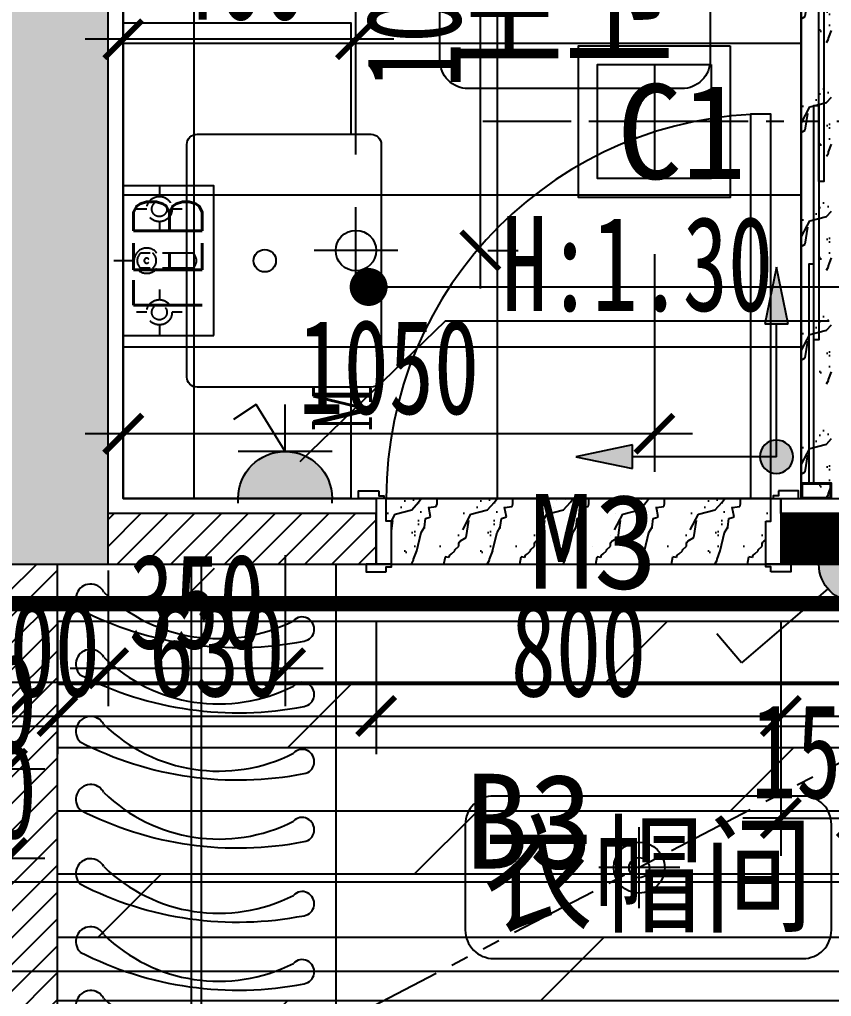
# Model space of a CAD drawing. Header units: millimetres. Extents: x -235126 to 312941, y -228449 to 114042.
# Drawn here: x 674 to 2279, y -139191 to -137260 of the extents above; entities that cross this region are included whole.
import ezdxf
from ezdxf.enums import TextEntityAlignment as Align
from ezdxf.lldxf.tags import DXFTag

# ---------------------------------------------------------------- set-up
doc = ezdxf.new("R2010")
doc.units = ezdxf.units.MM
doc.header["$LTSCALE"] = 800
doc.linetypes.add('DASH', pattern=[0.35, 0.25, -0.1])
doc.linetypes.add('PHANTOM2', pattern=[1.25, 0.625, -0.125, 0.125, -0.125, 0.125, -0.125])
doc.layers.get('DEFPOINTS').update_dxf_attribs({"color": 250})
for name, color, linetype in [('12', 3, 'Continuous'), ('_WALL', 6, 'Continuous'), ('AR-NEWWALL-新砌间墙', 4, 'Continuous'), ('AR-TXET-间墙标注', 7, 'Continuous'), ('DD-EL', 3, 'Continuous'), ('EQUIP-插座', 3, 'Continuous'), ('EQUIP-照明', 3, 'Continuous'), ('FC-BHTACH1-地坪铺砌', 8, 'Continuous'), ('FC-BHTACH1-地坪铺砌文字标注', 7, 'Continuous'), ('FF-DOOR-P门套', 3, 'Continuous'), ('FF-DOOR-门扇', 2, 'Continuous'), ('FF-FURN1-活动家具', 1, 'Continuous'), ('FF-TIXT-平面标注', 7, 'Continuous'), ('FF-UTIL-洁具', 1, 'Continuous'), ('FF-完成面', 3, 'Continuous'), ('RC-DIM1-造型尺寸', 7, 'Continuous'), ('RC-DIM2-灯具尺寸', 7, 'Continuous'), ('RC-FIXTURE-天花造型', 1, 'Continuous'), ('RC-LIGHT-灯具', 2, 'Continuous'), ('RC-天花标高', 7, 'Continuous'), ('t景森a-砼', 6, 'Continuous'), ('WALL', 4, 'Continuous'), ('强电插座', 8, 'Continuous')]:
    doc.layers.add(name, color=color, linetype=linetype)
doc.styles.add('_TCH_LABEL', font='COMPLEX', dxfattribs={"bigfont": 'GBCBIG'})
doc.styles.add('_TEL_DIM', font='SIMPLEX', dxfattribs={"width": 0.8, "height": 3.5, "bigfont": 'HZTXT'})
doc.styles.add('宋-ZY', font='')
doc.styles.add('宋-图框', font='', dxfattribs={"width": 0.7})
doc.styles.get('宋-ZY').set_extended_font_data('SimSun')
doc.styles.get('宋-图框').set_extended_font_data('SimSun')
tags = doc.linetypes.add('HIDDEN2', pattern=[0.1875, 0.125, -0.0625]).pattern_tags.tags
tags[6:7] = [DXFTag(74, 4), DXFTag(75, 0), DXFTag(340, '0'), DXFTag(46, 1.0), DXFTag(50, 0.0), DXFTag(44, 0.0), DXFTag(45, 0.0)]
tags[4:5] = [DXFTag(74, 4), DXFTag(75, 0), DXFTag(340, '0'), DXFTag(46, 1.0), DXFTag(50, 0.0), DXFTag(44, 0.0), DXFTag(45, 0.0)]
doc.dimstyles.new('1比75', dxfattribs={"dimscale": 75, "dimtxt": 2.5, "dimasz": 1, "dimexe": 1, "dimexo": 1.5, "dimgap": 0.5, "dimtad": 1, "dimdec": 0, "dimzin": 0, "dimdsep": 46, "dimtxsty": '宋-图框', "dimblk": 'ARCHTICK', "dimcen": 0.09, "dimdle": 1, "dimclrd": 8, "dimclre": 8, "dimclrt": 2, "dimadec": 0, "dimazin": 0, "dimtfac": 1, "dimtdec": 0, "dimtix": 1, "dimtmove": 2, "dimatfit": 3, "dimldrblk": 'DOT', "dimfxl": 1, "dimtolj": 1, "dimtzin": 0, "dimlwd": -1, "dimlwe": -1, "dimarcsym": 0})
pattern_1 = [(45, (33018.542, -181704.29), (-26.516504, 26.516504), [])]

# ---------------------------------------------------------------- blocks, each defined once
blk = doc.blocks.new('A$C7BDF5AD6')
at = {"color": 8, "ltscale": 500}
for p, q in [((265, 0), (264.9, 1200)), ((285, 0), (284.9, 1200))]:
    blk.add_line(p, q, dxfattribs=at)
at = {"color": 1}
blk.add_lwpolyline([(0, 0), (0, 1200), (550, 1200), (550, 0)], close=True, dxfattribs=at)
at = {"color": 8, "ltscale": 500}
for centre, major_axis, start_param, end_param in [((65.6, 1131.2), (10.5, 27.5), -0.720323, 2.712563), ((318.8, 1378.7), (116.7, 304.4), 2.736648, 3.977098), ((356.4, 1717.5), (244.1, 637.1), 3.033123, 3.700745), ((483.7, 1071.6), (8.6, 22.4), 3.663951, 7.466605), ((65.6, 1002.1), (10.6, 27.4), -0.716159, 2.716727), ((318.8, 1249.6), (116.9, 304.3), 2.737285, 3.977735), ((356.4, 1588.4), (244.7, 636.9), 3.033987, 3.701609), ((483.7, 942.5), (8.6, 22.4), 3.662552, 7.465207), ((65.6, 869.3), (10.6, 27.4), -0.716159, 2.716727), ((318.8, 1116.8), (116.9, 304.3), 2.737285, 3.977735), ((356.4, 1455.6), (244.7, 636.9), 3.033988, 3.70161), ((483.7, 809.7), (8.6, 22.4), 3.662552, 7.465207), ((65.6, 734.9), (10.6, 27.4), -0.716185, 2.716701), ((318.8, 982.4), (116.9, 304.3), 2.737285, 3.977735), ((356.4, 1321.2), (244.7, 636.9), 3.033988, 3.70161), ((483.7, 675.2), (8.6, 22.4), 3.662552, 7.465207), ((65.6, 588.3), (10.6, 27.4), -0.716139, 2.716748), ((318.8, 835.8), (116.9, 304.3), 2.737285, 3.977735), ((356.4, 1174.6), (244.7, 636.9), 3.033987, 3.701609), ((483.7, 528.7), (8.6, 22.4), 3.662552, 7.465207), ((65.6, 453.8), (10.6, 27.4), -0.716139, 2.716748), ((318.8, 701.3), (116.9, 304.3), 2.737282, 3.977732), ((356.4, 1040.1), (244.7, 636.9), 3.033987, 3.701609), ((483.7, 394.2), (8.6, 22.4), 3.662552, 7.465207), ((65.6, 327.6), (10.6, 27.4), -0.716139, 2.716748), ((318.8, 575.1), (116.9, 304.3), 2.737282, 3.977731), ((356.4, 913.9), (244.7, 636.9), 3.033987, 3.701609), ((483.7, 268), (8.6, 22.4), 3.662552, 7.465207), ((65.6, 193), (10.6, 27.4), -0.716139, 2.716748), ((318.8, 440.5), (116.9, 304.3), 2.737282, 3.977731), ((356.4, 779.3), (244.7, 636.9), 3.033987, 3.701609), ((483.7, 133.4), (8.6, 22.4), 3.662552, 7.465207)]:
    blk.add_ellipse(centre, major_axis=major_axis, ratio=1, start_param=start_param, end_param=end_param, dxfattribs=at)
blk = doc.blocks.new('0sdfsdg10')
at = {"color": 8, "linetype": 'DASH', "ltscale": 0.3}
for p, q in [((1191045.6, -555059.4), (1191045.6, -555019.4)), ((1190943.6, -555084.4), (1190943.6, -555064.4)), ((1191030.6, -555175.4), (1191030.6, -555072.8)), ((1191060.6, -555175.4), (1191060.6, -555072.8)), ((1191147.6, -555084.4), (1191147.6, -555064.4)), ((1190918.6, -555109.4), (1190898.6, -555109.4)), ((1190988.6, -555109.4), (1190968.6, -555109.4)), ((1191122.6, -555109.4), (1191102.6, -555109.4)), ((1191192.6, -555109.4), (1191172.6, -555109.4)), ((1190943.6, -555154.4), (1190943.6, -555134.4)), ((1191147.6, -555154.4), (1191147.6, -555134.4))]:
    blk.add_line(p, q, dxfattribs=at)
at = {"ltscale": 0.3}
blk.add_lwpolyline([(1191275.6, -555548), (1190815.6, -555548, -0.414214), (1190795.6, -555528), (1190795.6, -555183.8, -0.414214), (1190815.6, -555163.8), (1191275.6, -555163.8, -0.414214), (1191295.6, -555183.8), (1191295.6, -555528, -0.414214)], format="xyb", close=True, dxfattribs=at)
at = {"color": 8, "linetype": 'DASH', "ltscale": 0.3}
for centre, radius in [((1190943.6, -555109.4), 25), ((1191147.7, -555109.4), 25), ((1190943.6, -555109.4), 15), ((1191147.7, -555109.4), 15)]:
    blk.add_circle(centre, radius, dxfattribs=at)
at = {"color": 8, "ltscale": 0.3}
blk.add_circle((1191045.6, -555317.7), 22.2, dxfattribs=at)
at = {"color": 8, "linetype": 'DASH', "ltscale": 0.3}
for centre, radius, start, end in [((1191045.6, -555084.4), 25, 306.87, 233.1302), ((1191045.6, -555084.4), 19, 37.8637, 142.1365), ((1191045.6, -555084.4), 5, 306.87, 233.1302), ((1191045.6, -555084.4), 19, 217.8637, 322.1365), ((1191045.6, -555163.8), 19, 217.8637, 322.1365)]:
    blk.add_arc(centre, radius, start, end, dxfattribs=at)
blk = doc.blocks.new('*U347')
for points in [[(-20, 15), (-20, 5), (-30, 5), (-30, 0), (20, 0), (20, 15)], [(-30, -85), (-20, -85), (-20, -130), (0, -130), (0, 0), (-30, 0)], [(-5, -145), (-5, -135), (-15, -135), (-15, -130), (35, -130), (35, -145)]]:
    blk.add_lwpolyline(points, close=True)
blk = doc.blocks.new('_ArchTick')
at = {"color": 0, "linetype": 'ByBlock', "const_width": 0.15}
blk.add_lwpolyline([(-0.5, -0.5), (0.5, 0.5)], dxfattribs=at)
blk = doc.blocks.new('*D361')
at = {"layer": 'AR-NEWWALL-新砌间墙', "color": 8, "transparency": 16777216}
for p, q in [((-1450.8, -138449.1), (-1450.8, -138712)), ((649.2, -138449.1), (649.2, -138712)), ((-1525.8, -138637), (724.2, -138637))]:
    blk.add_line(p, q, dxfattribs=at)
at = {"layer": 'DEFPOINTS', "color": 0, "transparency": 16777216}
for p in [(-1450.8, -138336.6), (649.2, -138336.6), (649.2, -138637)]:
    blk.add_point(p, dxfattribs=at)
at = {"layer": 'AR-NEWWALL-新砌间墙', "color": 8, "transparency": 16777216, "xscale": 75, "yscale": 75, "zscale": 75, "rotation": 180}
blk.add_blockref('_ArchTick', (-1450.8, -138637), dxfattribs=at)
at = {"layer": 'AR-NEWWALL-新砌间墙', "color": 8, "transparency": 16777216, "xscale": 75, "yscale": 75, "zscale": 75}
blk.add_blockref('_ArchTick', (649.2, -138637), dxfattribs=at)
at = {"layer": 'AR-NEWWALL-新砌间墙', "color": 2, "transparency": 16777216, "insert": (-400.8, -138505.8), "char_height": 187.5, "attachment_point": 5, "style": '宋-图框'}
blk.add_mtext('\\A1;2100', dxfattribs=at)
blk = doc.blocks.new('_Dot')
at = {"color": 0, "linetype": 'ByBlock', "lineweight": -2}
blk.add_line((-0.5, 0), (-1, 0), dxfattribs=at)
at = {"color": 0, "linetype": 'ByBlock', "const_width": 0.5}
blk.add_lwpolyline([(-0.25, 0, 1), (0.25, 0, 1)], format="xyb", close=True, dxfattribs=at)
blk = doc.blocks.new('*D362')
at = {"layer": 'AR-NEWWALL-新砌间墙', "color": 8, "transparency": 16777216}
for p, q in [((649.2, -138449.1), (649.2, -138712)), ((749.2, -138449.1), (749.2, -138712)), ((649.2, -138637), (574.2, -138637)), ((649.2, -138637), (749.2, -138637)), ((749.2, -138637), (824.2, -138637))]:
    blk.add_line(p, q, dxfattribs=at)
at = {"layer": 'DEFPOINTS', "color": 0, "transparency": 16777216}
for p in [(649.2, -138336.6), (749.2, -138336.6), (749.2, -138637)]:
    blk.add_point(p, dxfattribs=at)
at = {"layer": 'AR-NEWWALL-新砌间墙', "color": 8, "transparency": 16777216, "xscale": 75, "yscale": 75, "zscale": 75}
blk.add_blockref('_ArchTick', (649.2, -138637), dxfattribs=at)
at = {"layer": 'AR-NEWWALL-新砌间墙', "color": 8, "transparency": 16777216, "xscale": 75, "yscale": 75, "zscale": 75, "rotation": 180}
blk.add_blockref('_ArchTick', (749.2, -138637), dxfattribs=at)
at = {"layer": 'AR-NEWWALL-新砌间墙', "color": 2, "transparency": 16777216, "insert": (699.2, -138505.8), "char_height": 187.5, "attachment_point": 5, "style": '宋-图框'}
blk.add_mtext('\\A1;100', dxfattribs=at)
blk = doc.blocks.new('*D363')
at = {"layer": 'AR-NEWWALL-新砌间墙', "color": 8, "transparency": 16777216}
for p, q in [((749.2, -138449.1), (749.2, -138712)), ((1379.2, -138449.1), (1379.2, -138712)), ((674.2, -138637), (1454.2, -138637))]:
    blk.add_line(p, q, dxfattribs=at)
at = {"layer": 'DEFPOINTS', "color": 0, "transparency": 16777216}
for p in [(749.2, -138336.6), (1379.2, -138336.6), (1379.2, -138637)]:
    blk.add_point(p, dxfattribs=at)
at = {"layer": 'AR-NEWWALL-新砌间墙', "color": 8, "transparency": 16777216, "xscale": 75, "yscale": 75, "zscale": 75, "rotation": 180}
blk.add_blockref('_ArchTick', (749.2, -138637), dxfattribs=at)
at = {"layer": 'AR-NEWWALL-新砌间墙', "color": 8, "transparency": 16777216, "xscale": 75, "yscale": 75, "zscale": 75}
blk.add_blockref('_ArchTick', (1379.2, -138637), dxfattribs=at)
at = {"layer": 'AR-NEWWALL-新砌间墙', "color": 2, "transparency": 16777216, "insert": (1064.2, -138505.8), "char_height": 187.5, "attachment_point": 5, "style": '宋-图框'}
blk.add_mtext('\\A1;630', dxfattribs=at)
blk = doc.blocks.new('*D364')
at = {"layer": 'AR-NEWWALL-新砌间墙', "color": 8, "transparency": 16777216}
for p, q in [((1379.2, -138449.1), (1379.2, -138712)), ((2179.2, -138449.1), (2179.2, -138712)), ((1304.2, -138637), (2254.2, -138637))]:
    blk.add_line(p, q, dxfattribs=at)
at = {"layer": 'DEFPOINTS', "color": 0, "transparency": 16777216}
for p in [(1379.2, -138336.6), (2179.2, -138336.6), (2179.2, -138637)]:
    blk.add_point(p, dxfattribs=at)
at = {"layer": 'AR-NEWWALL-新砌间墙', "color": 8, "transparency": 16777216, "xscale": 75, "yscale": 75, "zscale": 75, "rotation": 180}
blk.add_blockref('_ArchTick', (1379.2, -138637), dxfattribs=at)
at = {"layer": 'AR-NEWWALL-新砌间墙', "color": 8, "transparency": 16777216, "xscale": 75, "yscale": 75, "zscale": 75}
blk.add_blockref('_ArchTick', (2179.2, -138637), dxfattribs=at)
at = {"layer": 'AR-NEWWALL-新砌间墙', "color": 2, "transparency": 16777216, "insert": (1779.2, -138505.8), "char_height": 187.5, "attachment_point": 5, "style": '宋-图框'}
blk.add_mtext('\\A1;800', dxfattribs=at)
blk = doc.blocks.new('*D365')
at = {"layer": 'AR-NEWWALL-新砌间墙', "color": 8, "transparency": 16777216}
for p, q in [((2179.2, -138449.1), (2179.2, -138712)), ((3049.2, -138449.1), (3049.2, -138712)), ((2104.2, -138637), (3124.2, -138637))]:
    blk.add_line(p, q, dxfattribs=at)
at = {"layer": 'DEFPOINTS', "color": 0, "transparency": 16777216}
for p in [(2179.2, -138336.6), (3049.2, -138336.6), (3049.2, -138637)]:
    blk.add_point(p, dxfattribs=at)
at = {"layer": 'AR-NEWWALL-新砌间墙', "color": 8, "transparency": 16777216, "xscale": 75, "yscale": 75, "zscale": 75, "rotation": 180}
blk.add_blockref('_ArchTick', (2179.2, -138637), dxfattribs=at)
at = {"layer": 'AR-NEWWALL-新砌间墙', "color": 8, "transparency": 16777216, "xscale": 75, "yscale": 75, "zscale": 75}
blk.add_blockref('_ArchTick', (3049.2, -138637), dxfattribs=at)
at = {"layer": 'AR-NEWWALL-新砌间墙', "color": 2, "transparency": 16777216, "insert": (2614.2, -138505.8), "char_height": 187.5, "attachment_point": 5, "style": '宋-图框'}
blk.add_mtext('\\A1;870', dxfattribs=at)
blk = doc.blocks.new('*D415')
at = {"layer": 'DEFPOINTS', "color": 0, "transparency": 16777216}
for p in [(649.2, -138739.1), (499.2, -138771.5), (649.2, -138917.6)]:
    blk.add_point(p, dxfattribs=at)
at = {"layer": 'FC-BHTACH1-地坪铺砌', "color": 8, "transparency": 16777216}
for p, q in [((649.2, -138851.6), (649.2, -138992.6)), ((499.2, -138884), (499.2, -138992.6)), ((499.2, -138917.6), (424.2, -138917.6)), ((499.2, -138917.6), (649.2, -138917.6)), ((649.2, -138917.6), (724.2, -138917.6))]:
    blk.add_line(p, q, dxfattribs=at)
at = {"layer": 'FC-BHTACH1-地坪铺砌', "color": 8, "transparency": 16777216, "xscale": 75, "yscale": 75, "zscale": 75}
blk.add_blockref('_ArchTick', (499.2, -138917.6), dxfattribs=at)
at = {"layer": 'FC-BHTACH1-地坪铺砌', "color": 8, "transparency": 16777216, "xscale": 75, "yscale": 75, "zscale": 75, "rotation": 180}
blk.add_blockref('_ArchTick', (649.2, -138917.6), dxfattribs=at)
at = {"layer": 'FC-BHTACH1-地坪铺砌', "color": 2, "transparency": 16777216, "insert": (574.2, -138786.3), "char_height": 187.5, "attachment_point": 5, "style": '宋-图框'}
blk.add_mtext('\\A1;150', dxfattribs=at)
blk = doc.blocks.new('方形吸顶灯')
at = {"color": 7}
for p, q in [((0, -150), (0, 150)), ((-150, 0), (150, 0))]:
    blk.add_line(p, q, dxfattribs=at)
blk.add_lwpolyline([(-200, -200), (-200, 200), (200, 200), (200, -200)], close=True, dxfattribs=at)
blk.add_lwpolyline([(-150, -150), (-150, 150), (150, 150), (150, -150)], close=True)
blk = doc.blocks.new('*D477')
at = {"layer": 'DEFPOINTS', "color": 0, "transparency": 16777216}
for p in [(649.2, -138741.2), (499.2, -138855.6), (649.2, -138855.6)]:
    blk.add_point(p, dxfattribs=at)
at = {"layer": 'RC-DIM1-造型尺寸', "color": 8, "transparency": 16777216}
for p, q in [((499.2, -138743.1), (499.2, -138666.2)), ((649.2, -138743.1), (649.2, -138666.2)), ((499.2, -138741.2), (424.2, -138741.2)), ((499.2, -138741.2), (649.2, -138741.2)), ((649.2, -138741.2), (724.2, -138741.2))]:
    blk.add_line(p, q, dxfattribs=at)
at = {"layer": 'RC-DIM1-造型尺寸', "color": 8, "transparency": 16777216, "xscale": 75, "yscale": 75, "zscale": 75}
blk.add_blockref('_ArchTick', (499.2, -138741.2), dxfattribs=at)
at = {"layer": 'RC-DIM1-造型尺寸', "color": 8, "transparency": 16777216, "xscale": 75, "yscale": 75, "zscale": 75, "rotation": 180}
blk.add_blockref('_ArchTick', (649.2, -138741.2), dxfattribs=at)
at = {"layer": 'RC-DIM1-造型尺寸', "color": 2, "transparency": 16777216, "insert": (574.2, -138610), "char_height": 187.5, "attachment_point": 5, "style": '宋-图框'}
blk.add_mtext('\\A1;150', dxfattribs=at)
blk = doc.blocks.new('*D490')
at = {"layer": 'DEFPOINTS', "color": 0, "transparency": 16777216}
for p in [(879.2, -137276.6), (1929.2, -137611.5), (879.2, -138078.8)]:
    blk.add_point(p, dxfattribs=at)
at = {"layer": 'RC-DIM2-灯具尺寸', "color": 8, "transparency": 16777216}
for p, q in [((879.2, -137389.1), (879.2, -138153.8)), ((1929.2, -137724), (1929.2, -138153.8)), ((2004.2, -138078.8), (804.2, -138078.8))]:
    blk.add_line(p, q, dxfattribs=at)
at = {"layer": 'RC-DIM2-灯具尺寸', "color": 8, "transparency": 16777216, "xscale": 75, "yscale": 75, "zscale": 75, "rotation": 180}
blk.add_blockref('_ArchTick', (879.2, -138078.8), dxfattribs=at)
at = {"layer": 'RC-DIM2-灯具尺寸', "color": 8, "transparency": 16777216, "xscale": 75, "yscale": 75, "zscale": 75}
blk.add_blockref('_ArchTick', (1929.2, -138078.8), dxfattribs=at)
at = {"layer": 'RC-DIM2-灯具尺寸', "color": 2, "transparency": 16777216, "insert": (1404.2, -137947.5), "char_height": 187.5, "attachment_point": 5, "style": '宋-图框'}
blk.add_mtext('\\A1;1050', dxfattribs=at)
blk = doc.blocks.new('A$C1B7B412C')
for p, q in [((120, 0), (120, 240)), ((240, 120), (0, 120))]:
    blk.add_line(p, q)
blk.add_circle((120, 120), 75.7)
at = {"color": 7}
blk.add_circle((120, 120), 30, dxfattribs=at)
blk = doc.blocks.new('A$C5E7E6D27')
blk.add_hatch(color=251).paths.add_polyline_path([(0.161, 4.15, 1), (3.461, 4.15)])
for p, q in [((0.161, 4.315), (0.161, 4.15)), ((0.161, 4.15), (3.461, 4.15)), ((3.461, 4.315), (3.461, 4.15)), ((3.461, 2.5), (0.161, 2.5)), ((1.811, 2.5), (0.789, 0.847)), ((1.811, 2.5), (1.811, 0.85)), ((0.789, 0.847), (0, 1.381))]:
    blk.add_line(p, q)
blk.add_arc((1.811, 4.15), 1.65, 180, 0)
at = {"style": '_TCH_LABEL', "flags": 8}
blk.add_attdef('K', text='', height=2, dxfattribs=at).set_placement((3.811, 1), align=Align.MIDDLE_CENTER)
blk = doc.blocks.new('*D515')
at = {"layer": 'DEFPOINTS', "color": 0, "transparency": 16777216}
for p in [(1199.2, -138206.6), (849.2, -138236.6), (1199.2, -138542.4)]:
    blk.add_point(p, dxfattribs=at)
at = {"layer": 'EQUIP-插座', "color": 8, "transparency": 16777216}
for p, q in [((1199.2, -138319.1), (1199.2, -138617.4)), ((849.2, -138349.1), (849.2, -138617.4)), ((774.2, -138542.4), (1274.2, -138542.4))]:
    blk.add_line(p, q, dxfattribs=at)
at = {"layer": 'EQUIP-插座', "color": 8, "transparency": 16777216, "xscale": 75, "yscale": 75, "zscale": 75, "rotation": 180}
blk.add_blockref('_ArchTick', (849.2, -138542.4), dxfattribs=at)
at = {"layer": 'EQUIP-插座', "color": 8, "transparency": 16777216, "xscale": 75, "yscale": 75, "zscale": 75}
blk.add_blockref('_ArchTick', (1199.2, -138542.4), dxfattribs=at)
at = {"layer": 'EQUIP-插座', "color": 2, "transparency": 16777216, "insert": (1024.2, -138411.2), "char_height": 187.5, "attachment_point": 5, "style": '宋-图框'}
blk.add_mtext('\\A1;350', dxfattribs=at)
blk = doc.blocks.new('Z$W@#697F41EA')
at = {"layer": '强电插座', "color": 3}
blk.add_lwpolyline([(0, 263), (434.4, 263), (434.4, 0), (0, 0)], close=True, dxfattribs=at)
at = {"layer": '强电插座', "color": 3, "style": '_TEL_DIM', "width": 0.7}
blk.add_text('LEB', height=200, dxfattribs=at).set_placement((64.2, 29.8))
blk = doc.blocks.new('*U544')
h = blk.add_hatch(color=256)
edge = h.paths.add_edge_path()
edge.add_arc((0, 1), 1, 0, 360)
for p, q in [((-3.464, 3), (-2.964, 3.866)), ((-2.858, 2.65), (-2.358, 3.516)), ((-0.866, 1.5), (-3.464, 3)), ((0.866, 0.5), (3.464, -1)), ((3.464, -1), (2.964, -1.866))]:
    blk.add_line(p, q)
blk.add_circle((0, 1), 1)
blk.add_circle((0, 1), 1)
blk = doc.blocks.new('*D547')
at = {"layer": 'DEFPOINTS', "color": 0, "transparency": 16777216}
for p in [(2179.2, -138336.6), (2329.2, -138336.6), (2329.2, -138838.6)]:
    blk.add_point(p, dxfattribs=at)
at = {"layer": 'EQUIP-照明', "color": 8, "transparency": 16777216}
for p, q in [((2179.2, -138449.1), (2179.2, -138913.6)), ((2329.2, -138449.1), (2329.2, -138913.6)), ((2179.2, -138838.6), (2104.2, -138838.6)), ((2179.2, -138838.6), (2329.2, -138838.6)), ((2329.2, -138838.6), (2404.2, -138838.6))]:
    blk.add_line(p, q, dxfattribs=at)
at = {"layer": 'EQUIP-照明', "color": 8, "transparency": 16777216, "xscale": 75, "yscale": 75, "zscale": 75}
blk.add_blockref('_ArchTick', (2179.2, -138838.6), dxfattribs=at)
at = {"layer": 'EQUIP-照明', "color": 8, "transparency": 16777216, "xscale": 75, "yscale": 75, "zscale": 75, "rotation": 180}
blk.add_blockref('_ArchTick', (2329.2, -138838.6), dxfattribs=at)
at = {"layer": 'EQUIP-照明', "color": 2, "transparency": 16777216, "insert": (2254.2, -138707.4), "char_height": 187.5, "attachment_point": 5, "style": '宋-图框'}
blk.add_mtext('\\A1;150', dxfattribs=at)
blk = doc.blocks.new('CCPP')
h = blk.add_hatch(color=2)
h.paths.add_polyline_path([(-0.31, -3.505), (0.31, -3.505), (0, -5)])
edge = h.paths.add_edge_path()
edge.add_ellipse((0, 0), major_axis=(0.31, 0.31), ratio=1, start_angle=45, end_angle=225, ccw=False)
edge.add_ellipse((0, 0), major_axis=(0.31, 0.31), ratio=1, start_angle=225, end_angle=405, ccw=False)
h.paths.add_polyline_path([(-5.289, 0), (-3.794, 0.31), (-3.794, -0.31)])
at = {"color": 2}
for p, q in [((-5.289, 0), (-3.794, 0.31)), ((-3.794, 0.31), (-3.794, -0.31)), ((-3.794, -0.31), (-5.289, 0)), ((0, 0), (-3.794, 0)), ((0, 0), (0, -3.505)), ((-0.31, -3.505), (0.31, -3.505)), ((0, -5), (-0.31, -3.505)), ((0.31, -3.505), (0, -5))]:
    blk.add_line(p, q, dxfattribs=at)
at = {"color": 2, "extrusion": (0, 0, -1)}
blk.add_ellipse((0, 0), major_axis=(-0.31, 0.31), ratio=1, start_param=4.712389, end_param=10.995574, dxfattribs=at)
blk = doc.blocks.new('dfsdfsdfsd')
at = {"layer": 'RC-FIXTURE-天花造型', "color": 8}
for p, q in [((-4467, -136548.5), (-4467, -136373.5)), ((-4384, -136459), (-4549.5, -136459))]:
    blk.add_line(p, q, dxfattribs=at)
at = {"layer": 'RC-FIXTURE-天花造型', "color": 1}
blk.add_circle((-4467, -136459), 40, dxfattribs=at)
blk = doc.blocks.new('*D981')
at = {"layer": 'DEFPOINTS', "color": 0, "transparency": 16777216}
for p in [(879.2, -137298.9), (879.2, -137639.1), (1339.2, -137639.1)]:
    blk.add_point(p, dxfattribs=at)
at = {"layer": 'RC-DIM2-灯具尺寸', "color": 8, "transparency": 16777216}
for p, q in [((879.2, -137526.6), (879.2, -137223.9)), ((1339.2, -137526.6), (1339.2, -137223.9)), ((1414.2, -137298.9), (804.2, -137298.9))]:
    blk.add_line(p, q, dxfattribs=at)
at = {"layer": 'RC-DIM2-灯具尺寸', "color": 8, "transparency": 16777216, "xscale": 75, "yscale": 75, "zscale": 75, "rotation": 180}
blk.add_blockref('_ArchTick', (879.2, -137298.9), dxfattribs=at)
at = {"layer": 'RC-DIM2-灯具尺寸', "color": 8, "transparency": 16777216, "xscale": 75, "yscale": 75, "zscale": 75}
blk.add_blockref('_ArchTick', (1339.2, -137298.9), dxfattribs=at)
at = {"layer": 'RC-DIM2-灯具尺寸', "color": 2, "transparency": 16777216, "insert": (1109.2, -137167.7), "char_height": 187.5, "attachment_point": 5, "style": '宋-图框'}
blk.add_mtext('\\A1;460', dxfattribs=at)
blk = doc.blocks.new('*D982')
at = {"layer": 'DEFPOINTS', "color": 0, "transparency": 16777216}
for p in [(1256.7, -136716.6), (1585.1, -136716.6), (1487.3, -137716.6)]:
    blk.add_point(p, dxfattribs=at)
at = {"layer": 'RC-DIM2-灯具尺寸', "color": 8, "transparency": 16777216}
for p, q in [((1585.1, -137791.6), (1585.1, -136641.6)), ((1369.2, -136716.6), (1660.1, -136716.6)), ((1599.8, -137716.6), (1660.1, -137716.6))]:
    blk.add_line(p, q, dxfattribs=at)
at = {"layer": 'RC-DIM2-灯具尺寸', "color": 8, "transparency": 16777216, "xscale": 75, "yscale": 75, "zscale": 75}
for p, rotation in [((1585.1, -136716.6), 90), ((1585.1, -137716.6), 270)]:
    blk.add_blockref('_ArchTick', p, dxfattribs=dict(at, rotation=rotation))
at = {"layer": 'RC-DIM2-灯具尺寸', "color": 2, "transparency": 16777216, "insert": (1453.8, -137216.6), "char_height": 187.5, "attachment_point": 5, "rotation": 90, "style": '宋-图框'}
blk.add_mtext('\\A1;1000', dxfattribs=at)

msp = doc.modelspace()

# ---------------------------------------------------------------- hatches: boundary and pattern name
at = {"layer": 'AR-NEWWALL-新砌间墙'}
h = msp.add_hatch(dxfattribs=at)
h.set_pattern_fill('ANSI31', color=8, scale=300, style=0)
h.set_pattern_definition(pattern_1)
h.paths.add_polyline_path([(1379.2, -138236.6), (849.2, -138236.6), (849.2, -138336.6), (1379.2, -138336.6)])
h = msp.add_hatch(dxfattribs=at)
h.set_pattern_fill('ANSI31', color=8, scale=15, style=0)
h.set_pattern_definition([(45, (-1450.8028, -139536.5542), (-1.3258252, 1.3258252), [])])
h.paths.add_polyline_path([(3049.2, -138236.6), (2179.2, -138236.6), (2179.2, -138336.6), (3049.2, -138336.6)])
h = msp.add_hatch(dxfattribs=at)
h.set_pattern_fill('ANSI31', color=8, scale=300, style=0)
h.set_pattern_definition(pattern_1)
h.paths.add_polyline_path([(749.2, -138336.6), (649.2, -138336.6), (649.2, -139436.6), (599.2, -139436.6), (599.2, -139536.6), (749.2, -139536.6)])
at = {"layer": 'FC-BHTACH1-地坪铺砌'}
h = msp.add_hatch(dxfattribs=at)
h.set_pattern_fill('大理石', color=75, scale=50, style=0)
h.set_pattern_definition([(41.9872, (2344.197, -138189.41), (300, 225), [4.805, -1004.217]), (68.1986, (2272.77, -138196.91), (150, 450), [17.31, -1194.353]), (60.9454, (2269.197, -138205.483), (150, 225), [7.354, -1536.99]), (90, (2272.77, -138199.05), (150, -9e-15), [2.143, -222.857]), (71.565, (2342.77, -138193.7), (3e-07, 225), [4.518, -469.824]), (171.4692, (2342.769, -138193.697), (-150, 1e-06), [7.223, -1509.558]), (79.2157, (2332.769, -138207.626), (150, 900), [15.27, -1588.047]), (62.133, (2219.9115, -138139.0542), (599.999993, 1125.000004), [35.1473, -7345.7824]), (0, (2222.07, -138106.07), (0, 225), [0, -150]), (64.9831, (2319.197, -138065.126), (300, 675), [23.647, -2459.295]), (81.4391, (2377.0544, -138154.054), (300, 2024.999987), [33.5885, -7020.001]), (82.875, (2294.197, -138133.697), (149.99999, 1125), [17.276, -3610.74]), (76.7595, (2279.197, -138180.84), (150, 675), [37.4234, -3892.0326]), (0, (2255.81, -138180.73), (0, 225), [0, -150]), (0, (2258.22, -138183.14), (0, 225), [0, -150]), (0, (2275.1, -138171.1), (0, 225), [0, -150]), (0, (2270.27, -138144.6), (0, 225), [0, -150]), (59.0362, (2287.769, -138144.411), (149.99999, 225.00001), [12.495, -2611.433]), (0, (2294.18, -138134.11), (0, 225), [0, -150]), (0, (2275.1, -138142.2), (0, 225), [0, -150]), (0, (2282.33, -138127.74), (0, 225), [0, -150]), (0, (2275.1, -138149.42), (0, 225), [0, -150]), (50.1944, (2362.054, -138164.769), (150, 225), [5.579, -1165.959]), (90, (2362.05, -138171.2), (150, -9e-15), [6.429, -218.571]), (43.6678, (2354.197, -138178.697), (450, 450), [10.862, -2270.174]), (90, (2354.2, -138180.84), (150, -9e-15), [2.143, -222.857]), (39.8056, (2347.769, -138186.197), (300, 225), [8.368, -1748.938]), (0, (2325.7, -138171.1), (0, 225), [0, -150]), (0, (2362.38, -138164.3), (0, 225), [0, -150]), (0, (2362.38, -138164.3), (0, 225), [0, -150]), (29.3578, (2365.626, -138160.483), (450, 225), [13.113, -1363.704]), (0, (2361.86, -138149.42), (0, 225), [0, -150]), (146.31, (2319.197, -138065.126), (-300, 225), [15.452, -1607.046]), (8.1301, (2302.769, -138095.126), (1499.99999, 225), [15.152, -3166.828]), (47.8624, (2269.197, -138099.411), (600, 675), [20.228, -4227.7123]), (14.6209, (2236.34, -138107.983), (900, 225.00001), [33.957, -3531.5025]), (0, (2248.58, -138094.02), (0, 225), [0, -150]), (18.435, (2296.34, -138116.554), (600, 225), [6.776, -1416.249]), (16.6992, (2302.77, -138114.41), (150, 1e-05), [3.729, -779.294]), (101.0937, (2306.34, -138113.34), (-300, 1574.999985), [18.561, -3879.275]), (0, (2287.15, -138103.66), (0, 225), [0, -150]), (0, (2302.7, -138094.7), (0, 225), [0, -150]), (0, (2282.33, -138120.52), (0, 225), [0, -150]), (0, (2263.04, -138072.35), (0, 225), [0, -150]), (0, (2255.81, -138081.98), (0, 225), [0, -150]), (44.1449, (2294.197, -138068.34), (450, 450), [16.922, -3536.685]), (54.58294, (2282.769, -138084.411), (150, 225), [19.7206, -4121.6106]), (0, (2294.4, -138068.2), (0, 225), [0, -150]), (0, (2272.68, -138079.57), (0, 225), [0, -150]), (0, (2294.4, -138068.2), (0, 225), [0, -150]), (0, (2282.8, -138084.76), (0, 225), [0, -150]), (75.0686, (2317.77, -138092.983), (150, 675), [5.544, -1158.769]), (90, (2319.2, -138087.63), (150, -9e-15), [22.5, -202.5]), (50.1944, (2345.626, -137993.34), (150, 225), [5.579, -1165.959]), (0, (2304.02, -138041.03), (0, 225), [0, -150]), (0, (2308.84, -138043.44), (0, 225), [0, -150]), (0, (2289.56, -138038.63), (0, 225), [0, -150]), (0, (2313.66, -138012.13), (0, 225), [0, -150]), (53.1301, (2329.197, -138025.483), (150, 225), [10.714, -2239.286]), (90, (2329.2, -138043.7), (150, -9e-15), [18.214, -206.786]), (0, (2329.22, -138043.34), (0, 225), [0, -150]), (23.1986, (2340.626, -137995.483), (450, 225), [5.44, -1136.926]), (66.0375, (2339.197, -137998.697), (150, 450), [3.517, -735.147]), (66.0375, (2337.77, -138001.91), (150, 450), [3.517, -735.147]), (81.8699, (2335.626, -138016.911), (150, 1125), [15.152, -3166.828]), (90, (2349.2, -137989.05), (150, -9e-15), [5.357, -219.643]), (0, (2332.72, -137981.55), (0, 225), [0, -150])])
h.paths.add_polyline_path([(2279.2, -136716.6), (2219.2, -136716.6), (2219.2, -138206.6), (2279.2, -138206.6)])
h = msp.add_hatch(dxfattribs=at)
h.set_pattern_fill('大理石', color=75, scale=50, style=0)
h.set_pattern_definition([(41.987, (1524.197, -138319.41), (300, 225), [4.805, -1004.217]), (68.1986, (1452.77, -138326.91), (150, 450), [17.31, -1194.353]), (60.9454, (1449.197, -138335.483), (150, 225), [7.354, -1536.99]), (90, (1452.77, -138329.05), (150, -9e-15), [2.143, -222.857]), (71.565, (1522.77, -138323.7), (3e-07, 225), [4.518, -469.824]), (171.4692, (1522.769, -138323.697), (-150, 1e-06), [7.223, -1509.558]), (79.2157, (1512.769, -138337.626), (150, 900), [15.27, -1588.047]), (62.133, (1399.9115, -138269.0542), (599.999993, 1125.000004), [35.1473, -7345.7824]), (0, (1402.07, -138236.07), (0, 225), [0, -150]), (64.983, (1499.197, -138195.126), (300, 675), [23.647, -2459.295]), (81.4391, (1557.0544, -138284.054), (300, 2024.999987), [33.5885, -7020.001]), (82.875, (1474.197, -138263.697), (149.99999, 1125), [17.276, -3610.74]), (76.7595, (1459.197, -138310.84), (150, 675), [37.4234, -3892.0326]), (0, (1435.81, -138310.73), (0, 225), [0, -150]), (0, (1438.22, -138313.14), (0, 225), [0, -150]), (0, (1455.1, -138301.1), (0, 225), [0, -150]), (0, (1450.27, -138274.6), (0, 225), [0, -150]), (59.0362, (1467.769, -138274.411), (149.99999, 225), [12.495, -2611.433]), (0, (1474.18, -138264.11), (0, 225), [0, -150]), (0, (1455.1, -138272.2), (0, 225), [0, -150]), (0, (1462.33, -138257.74), (0, 225), [0, -150]), (0, (1455.1, -138279.42), (0, 225), [0, -150]), (50.1944, (1542.054, -138294.769), (150, 225), [5.579, -1165.959]), (90, (1542.05, -138301.2), (150, -9e-15), [6.43, -218.57]), (43.6678, (1534.197, -138308.697), (450, 450), [10.862, -2270.174]), (90, (1534.2, -138310.84), (150, -9e-15), [2.143, -222.857]), (39.8056, (1527.769, -138316.197), (300, 225), [8.368, -1748.938]), (0, (1505.7, -138301.1), (0, 225), [0, -150]), (0, (1542.38, -138294.3), (0, 225), [0, -150]), (0, (1542.38, -138294.3), (0, 225), [0, -150]), (29.3578, (1545.626, -138290.483), (450, 225), [13.113, -1363.704]), (0, (1541.86, -138279.42), (0, 225), [0, -150]), (146.31, (1499.197, -138195.126), (-300, 225), [15.452, -1607.046]), (8.1301, (1482.769, -138225.126), (1499.99999, 225), [15.152, -3166.828]), (47.8624, (1449.197, -138229.411), (600, 675), [20.228, -4227.7123]), (14.6209, (1416.34, -138237.983), (900, 225.00001), [33.957, -3531.5025]), (0, (1428.58, -138224.02), (0, 225), [0, -150]), (18.435, (1476.34, -138246.554), (600, 225), [6.776, -1416.249]), (16.699, (1482.77, -138244.41), (150, 1e-05), [3.729, -779.294]), (101.0937, (1486.34, -138243.34), (-300, 1574.99999), [18.561, -3879.275]), (0, (1467.15, -138233.66), (0, 225), [0, -150]), (0, (1482.7, -138224.7), (0, 225), [0, -150]), (0, (1462.33, -138250.52), (0, 225), [0, -150]), (0, (1443.04, -138202.35), (0, 225), [0, -150]), (0, (1435.81, -138211.98), (0, 225), [0, -150]), (44.1449, (1474.197, -138198.34), (450, 450), [16.922, -3536.685]), (54.583, (1462.769, -138214.411), (150, 225), [19.7206, -4121.6106]), (0, (1474.4, -138198.2), (0, 225), [0, -150]), (0, (1452.68, -138209.57), (0, 225), [0, -150]), (0, (1474.4, -138198.2), (0, 225), [0, -150]), (0, (1462.8, -138214.76), (0, 225), [0, -150]), (75.0686, (1497.77, -138222.983), (150, 675), [5.544, -1158.769]), (90, (1499.2, -138217.63), (150, -9e-15), [22.5, -202.5]), (50.1944, (1525.626, -138123.34), (150, 225), [5.579, -1165.959]), (0, (1484.02, -138171.03), (0, 225), [0, -150]), (0, (1488.84, -138173.44), (0, 225), [0, -150]), (0, (1469.56, -138168.63), (0, 225), [0, -150]), (0, (1493.66, -138142.13), (0, 225), [0, -150]), (53.13, (1509.197, -138155.483), (150, 225), [10.714, -2239.286]), (90, (1509.2, -138173.7), (150, -9e-15), [18.214, -206.786]), (0, (1509.22, -138173.34), (0, 225), [0, -150]), (23.1986, (1520.626, -138125.483), (450, 225), [5.44, -1136.926]), (66.0375, (1519.197, -138128.697), (150, 450), [3.517, -735.147]), (66.0375, (1517.77, -138131.91), (150, 450), [3.517, -735.147]), (81.8699, (1515.626, -138146.911), (150, 1125), [15.152, -3166.828]), (90, (1529.2, -138119.05), (150, -9e-15), [5.357, -219.643]), (0, (1512.72, -138111.55), (0, 225), [0, -150])])
h.paths.add_polyline_path([(1409.2, -138251.6), (1399.2, -138251.6), (1399.2, -138206.6), (2159.2, -138206.6), (2159.2, -138251.6), (2149.2, -138251.6), (2149.2, -138336.6), (1409.2, -138336.6)])
h = msp.add_hatch(dxfattribs=at)
h.set_pattern_fill('DOLMIT', color=75, scale=500, style=0)
h.set_pattern_definition([(0, (42329.72, -183574.29), (0, 125), []), (45, (42329.72, -183574.3), (-250, 250), [176.7767, -353.5538])])
h.paths.add_polyline_path([(3049.2, -139436.6), (3049.2, -138336.6), (2199.2, -138336.6), (2199.2, -138351.6), (2149.2, -138351.6), (2149.2, -138336.6), (1409.2, -138336.6), (1409.2, -138351.6), (1359.2, -138351.6), (749.2, -138336.6), (749.2, -139536.6), (634.2, -139536.6), (634.2, -139551.6), (584.2, -139551.6), (584.2, -139536.6), (-280.8, -139536.6), (-285.8, -139538.2), (-285.8, -139551.6), (-350.8, -139551.6), (-350.8, -142536.6), (-290.8, -142536.6), (-290.8, -142468), (-210.8, -142468), (-210.8, -142536.6), (3049.2, -142536.6)])
at = {"layer": 't景森a-砼'}
h = msp.add_hatch(color=8, dxfattribs=at)
h.dxf.hatch_style = 1
h.paths.add_polyline_path([(949.2, -135036.6), (649.2, -135036.6), (649.2, -138336.6), (849.2, -138336.6), (849.2, -135836.6), (949.2, -135836.6)])

# ---------------------------------------------------------------- linework, layer by layer
at = {"layer": '_WALL', "linetype": 'ByBlock'}
msp.add_lwpolyline([(949.2, -135036.6), (649.2, -135036.6), (649.2, -138336.6), (849.2, -138336.6), (849.2, -135836.6), (949.2, -135836.6), (949.2, -135036.6)], dxfattribs=at)
at = {"layer": 'EQUIP-插座', "color": 7}
msp.add_lwpolyline([(1229.2, -138133.6), (1516.3, -137855.8), (2274.5, -137855.8)], dxfattribs=at)
at = {"layer": 'FC-BHTACH1-地坪铺砌', "color": 75}
for p, q in [((1019.2, -138206.6), (1019.2, -136366.6)), ((1619.2, -138206.6), (1619.2, -136923.8)), ((879.2, -137306.6), (2219.2, -137306.6)), ((879.2, -137606.6), (2219.2, -137606.6)), ((879.2, -137906.6), (2219.2, -137906.6))]:
    msp.add_line(p, q, dxfattribs=at)
at = {"layer": 'FC-BHTACH1-地坪铺砌'}
msp.add_line((2219.2, -136716.6), (2219.2, -138206.6), dxfattribs=at)
at = {"layer": 'FC-BHTACH1-地坪铺砌', "color": 8}
for p, q in [((2159.2, -138206.6), (1399.2, -138206.6)), ((1409.2, -138336.6), (2149.2, -138336.6))]:
    msp.add_line(p, q, dxfattribs=at)
at = {"layer": 'FC-BHTACH1-地坪铺砌', "color": 3, "linetype": 'HIDDEN2', "ltscale": 2, "const_width": 30}
msp.add_lwpolyline([(554.8, -136036.6), (3367.6, -136036.6), (3367.6, -138414.7), (554.8, -138414.7)], close=True, dxfattribs=at)
at = {"layer": 'FF-DOOR-门扇'}
for points in [[(2264.2, -137146.6), (2264.2, -137579.9), (2254.2, -137579.9), (2254.2, -137146.6)], [(2254.2, -137429.9), (2254.2, -137893.2), (2244.2, -137893.2), (2244.2, -137429.9)], [(2159.2, -138206.6), (2159.2, -137446.6), (2119.2, -137446.6), (2119.2, -138206.6)], [(2244.2, -138176.6), (2244.2, -137743.2), (2234.2, -137743.2), (2234.2, -138176.6)]]:
    msp.add_lwpolyline(points, close=True, dxfattribs=at)
at = {"layer": 'FF-DOOR-门扇', "color": 8, "linetype": 'HIDDEN2'}
msp.add_arc((2159.2, -138206.6), 760, 90.0001, 180, dxfattribs=at)
at = {"layer": 'FF-TIXT-平面标注'}
for points in [[(1561.4, -137075), (1983.3, -137075, -0.414214), (2039.5, -137131.2), (2039.5, -137340.2, -0.414214), (1983.3, -137396.4), (1561.4, -137396.4, -0.414214), (1505.1, -137340.2), (1505.1, -137131.2, -0.414214)], [(2223, -138795), (1611.6, -138795, 0.414214), (1555.4, -138851.2), (1555.4, -139060.1, 0.414214), (1611.6, -139116.4), (2223, -139116.4, 0.414214), (2279.2, -139060.1), (2279.2, -138851.2, 0.414214)]]:
    msp.add_lwpolyline(points, format="xyb", close=True, dxfattribs=at)
at = {"layer": 'FF-UTIL-洁具', "color": 8, "linetype": 'ByBlock'}
msp.add_lwpolyline([(2219.2, -138206.6), (2219.2, -136716.6)], dxfattribs=at)
at = {"layer": 'FF-UTIL-洁具'}
msp.add_lwpolyline([(1329.2, -137986.6), (1329.2, -138206.6), (879.2, -138206.6), (879.2, -137266.6), (1329.2, -137266.6), (1329.2, -137486.6)], dxfattribs=at)
for points in [[(2279.2, -138206.6), (2279.2, -138176.6), (2219.2, -138176.6), (2219.2, -138206.6)], [(2277.2, -138204.6), (2277.2, -138178.6), (2221.2, -138178.6), (2221.2, -138204.6)]]:
    msp.add_lwpolyline(points, close=True, dxfattribs=at)
at = {"layer": 'FF-完成面', "color": 3}
msp.add_lwpolyline([(2179.2, -138236.6), (2179.2, -138206.6), (3019.2, -138206.6), (3019.2, -136716.6), (2219.2, -136716.6), (2219.2, -136366.6), (879.2, -136366.6), (879.2, -138206.6), (1379.2, -138206.6), (1379.2, -138236.6)], dxfattribs=at)
at = {"layer": 'RC-DIM2-灯具尺寸', "color": 75, "linetype": 'PHANTOM2', "ltscale": 0.35}
for p, q in [((2814.8, -137461.5), (1574.9, -137461.5)), ((3049.2, -138336.6), (749.2, -139536.6))]:
    msp.add_line(p, q, dxfattribs=at)
at = {"layer": 'RC-FIXTURE-天花造型'}
for p, q in [((1399.2, -138206.6), (2159.2, -138206.6)), ((1409.2, -138336.6), (2149.2, -138336.6))]:
    msp.add_line(p, q, dxfattribs=at)
at = {"layer": 'WALL'}
for p, q in [((849.2, -138236.6), (849.2, -136336.6)), ((1379.2, -138236.6), (849.2, -138236.6)), ((1379.2, -138336.6), (1379.2, -138236.6)), ((3049.2, -138236.6), (2179.2, -138236.6)), ((2179.2, -138236.6), (2179.2, -138336.6)), ((749.2, -138336.6), (1379.2, -138336.6)), ((749.2, -139536.6), (749.2, -138336.6)), ((2179.2, -138336.6), (3049.2, -138336.6))]:
    msp.add_line(p, q, dxfattribs=at)

# ---------------------------------------------------------------- block references
at = {"layer": '12', "xscale": -0.6799999999348074, "yscale": 0.6799999999348074, "zscale": 0.6799999999348074, "rotation": 270}
msp.add_blockref('Z$W@#697F41EA', (879.2, -137884.3), dxfattribs=at)
at = {"layer": 'DD-EL'}
ref = msp.add_blockref('A$C5E7E6D27', (1097.3, -137973.1), dxfattribs=dict(at, xscale=-56.25, yscale=56.25, zscale=56.25, rotation=180))
ref.add_attrib('K', 'M', dxfattribs={"height": 112.5, "rotation": 90, "style": '_TCH_LABEL', "width": 0.8, "flags": 8}).set_placement((1311.7, -138029.4), align=Align.MIDDLE_CENTER)
at = {"layer": 'EQUIP-照明', "xscale": 75.00000009740391, "yscale": 75.00000009740391, "zscale": 75.00000009740391, "rotation": 250.5624106866875}
msp.add_blockref('*U544', (2258.5, -138311.6), dxfattribs=at)
at = {"layer": 'FC-BHTACH1-地坪铺砌', "xscale": -75, "yscale": 75, "zscale": 75, "rotation": 180}
msp.add_blockref('CCPP', (2170.5, -138124.2), dxfattribs=at)
at = {"layer": 'FF-DOOR-P门套', "rotation": 180}
msp.add_blockref('*U347', (1379.2, -138336.6), dxfattribs=at)
at = {"layer": 'FF-DOOR-P门套', "xscale": -1, "rotation": 180}
msp.add_blockref('*U347', (2179.2, -138336.6), dxfattribs=at)
at = {"layer": 'FF-FURN1-活动家具'}
msp.add_blockref('A$C7BDF5AD6', (749.2, -139536.6), dxfattribs=at)
at = {"layer": 'FF-UTIL-洁具', "rotation": 90}
msp.add_blockref('0sdfsdg10', (-554158.8, -1328782.2), dxfattribs=at)
at = {"layer": 'RC-FIXTURE-天花造型', "color": 1}
msp.add_blockref('dfsdfsdfsd', (5806.2, -1257.6), dxfattribs=at)
at = {"layer": 'RC-LIGHT-灯具', "color": 6, "linetype": 'DASH', "xscale": 0.75, "yscale": 0.75, "zscale": 0.75, "rotation": 180}
msp.add_blockref('方形吸顶灯', (1929.2, -137461.5), dxfattribs=at)
at = {"layer": 'RC-LIGHT-灯具', "xscale": 0.6666666666666666, "yscale": 0.6666666666666666, "zscale": 0.6666666666666666}
msp.add_blockref('A$C1B7B412C', (1819.2, -139016.6), dxfattribs=at)

# ---------------------------------------------------------------- texts
at = {"layer": 'AR-TXET-间墙标注', "insert": (1681.4, -138293.1), "char_height": 187.5, "attachment_point": 4, "line_spacing_factor": 0.84, "style": '宋-ZY'}
msp.add_mtext('M3', dxfattribs=at)
at = {"layer": 'EQUIP-插座', "color": 7, "style": '宋-图框', "width": 0.7}
msp.add_text('H:1.30', height=187.5, dxfattribs=at).set_placement((1628.2, -137836))
at = {"layer": 'EQUIP-照明', "char_height": 187.5, "attachment_point": 4, "line_spacing_factor": 0.84, "style": '宋-ZY'}
for s, insert in [('C1', (1855.7, -137482.8)), ('B3', (1553.6, -138846.3))]:
    msp.add_mtext(s, dxfattribs=dict(at, insert=insert))
at = {"layer": 'FF-TIXT-平面标注', "style": '宋-ZY', "width": 0.85}
msp.add_text('主卫', height=187.5, dxfattribs=at).set_placement((1750.9, -137230.8), align=Align.MIDDLE_CENTER)
msp.add_text('衣帽间', height=187.5, rotation=360, dxfattribs=at).set_placement((1917, -138950.8), align=Align.MIDDLE_CENTER)

# ---------------------------------------------------------------- dimensions: what is measured, and where the dimension line sits
at = {"layer": 'AR-NEWWALL-新砌间墙', "color": 8}
for base, p1, p2, picture, middle in [((649.2, -138637), (-1450.8, -138336.6), (649.2, -138336.6), '*D361', (-400.8, -138505.8)), ((749.2, -138637), (649.2, -138336.6), (749.2, -138336.6), '*D362', (699.2, -138505.8)), ((1379.2, -138637), (749.2, -138336.6), (1379.2, -138336.6), '*D363', (1064.2, -138505.8)), ((2179.2, -138637), (1379.2, -138336.6), (2179.2, -138336.6), '*D364', (1779.2, -138505.8)), ((3049.2, -138637), (2179.2, -138336.6), (3049.2, -138336.6), '*D365', (2614.2, -138505.8))]:
    dim = msp.add_linear_dim(base=base, p1=p1, p2=p2, dimstyle='1比75', override={"dimfxl": 100}, dxfattribs=at)
    dim.commit()
    dim.dimension.update_dxf_attribs({"geometry": picture, "text_midpoint": middle})
at = {"layer": 'EQUIP-插座', "color": 1}
dim = msp.add_linear_dim(base=(1199.2, -138542.4), p1=(849.2, -138236.6), p2=(1199.2, -138206.6), dimstyle='1比75', override={"dimfxl": 100}, dxfattribs=at)
dim.commit()
dim.dimension.update_dxf_attribs({"geometry": '*D515', "text_midpoint": (1024.2, -138411.2)})
at = {"layer": 'EQUIP-照明', "color": 1}
dim = msp.add_linear_dim(base=(2329.2, -138838.6), p1=(2179.2, -138336.6), p2=(2329.2, -138336.6), dimstyle='1比75', override={"dimfxl": 100}, dxfattribs=at)
dim.commit()
dim.dimension.update_dxf_attribs({"geometry": '*D547', "text_midpoint": (2254.2, -138707.4)})
at = {"layer": 'FC-BHTACH1-地坪铺砌', "color": 8}
dim = msp.add_linear_dim(base=(649.2, -138917.6), p1=(499.2, -138771.5), p2=(649.2, -138739.1), dimstyle='1比75', override={"dimfxl": 100}, dxfattribs=at)
dim.commit()
dim.dimension.update_dxf_attribs({"geometry": '*D415', "text_midpoint": (574.2, -138786.3)})
at = {"layer": 'RC-DIM1-造型尺寸', "color": 1}
dim = msp.add_linear_dim(base=(649.2, -138741.2), p1=(499.2, -138855.6), p2=(649.2, -138855.6), dimstyle='1比75', override={"dimfxl": 100}, dxfattribs=at)
dim.commit()
dim.dimension.update_dxf_attribs({"geometry": '*D477', "text_midpoint": (574.2, -138610)})
at = {"layer": 'RC-DIM2-灯具尺寸', "color": 1}
dim = msp.add_linear_dim(base=(1585.1, -136716.6), p1=(1487.3, -137716.6), p2=(1256.7, -136716.6), angle=90, dimstyle='1比75', override={"dimfxl": 100}, dxfattribs=at)
dim.commit()
dim.dimension.update_dxf_attribs({"geometry": '*D982', "text_midpoint": (1453.8, -137216.6)})
for base, p1, p2, picture, middle in [((879.2, -137298.9), (1339.2, -137639.1), (879.2, -137639.1), '*D981', (1109.2, -137167.7)), ((879.2, -138078.8), (1929.2, -137611.5), (879.2, -137276.6), '*D490', (1404.2, -137947.5))]:
    dim = msp.add_linear_dim(base=base, p1=p1, p2=p2, dimstyle='1比75', override={"dimfxl": 100}, dxfattribs=at)
    dim.commit()
    dim.dimension.update_dxf_attribs({"geometry": picture, "text_midpoint": middle})

# ---------------------------------------------------------------- leaders
at = {"layer": 'FC-BHTACH1-地坪铺砌文字标注'}
for points in [[(1364.3, -137788.6), (4546.5, -137788.6), (3886.8, -137788.6)], [(499.2, -138657.1), (4546.5, -138657.1), (3886.8, -138657.1)], [(-59.8, -139141.4), (4546.5, -139141.4), (3886.8, -139141.4)]]:
    msp.add_leader(points, dimstyle='1比75', override={"dimtad": 0, "dimfxl": 2.5}, dxfattribs=at)
at = {"layer": 'RC-天花标高'}
for points, override in [([(590, -138569.8), (3949.2, -138569.8), (4169.2, -138569.8)], {"dimtad": 0}), ([(-632.5, -138965), (4178, -138965)], {"dimgap": 0.5, "dimtad": 0})]:
    msp.add_leader(points, dimstyle='1比75', override=override, dxfattribs=at)

doc.saveas('drawing.dxf')
